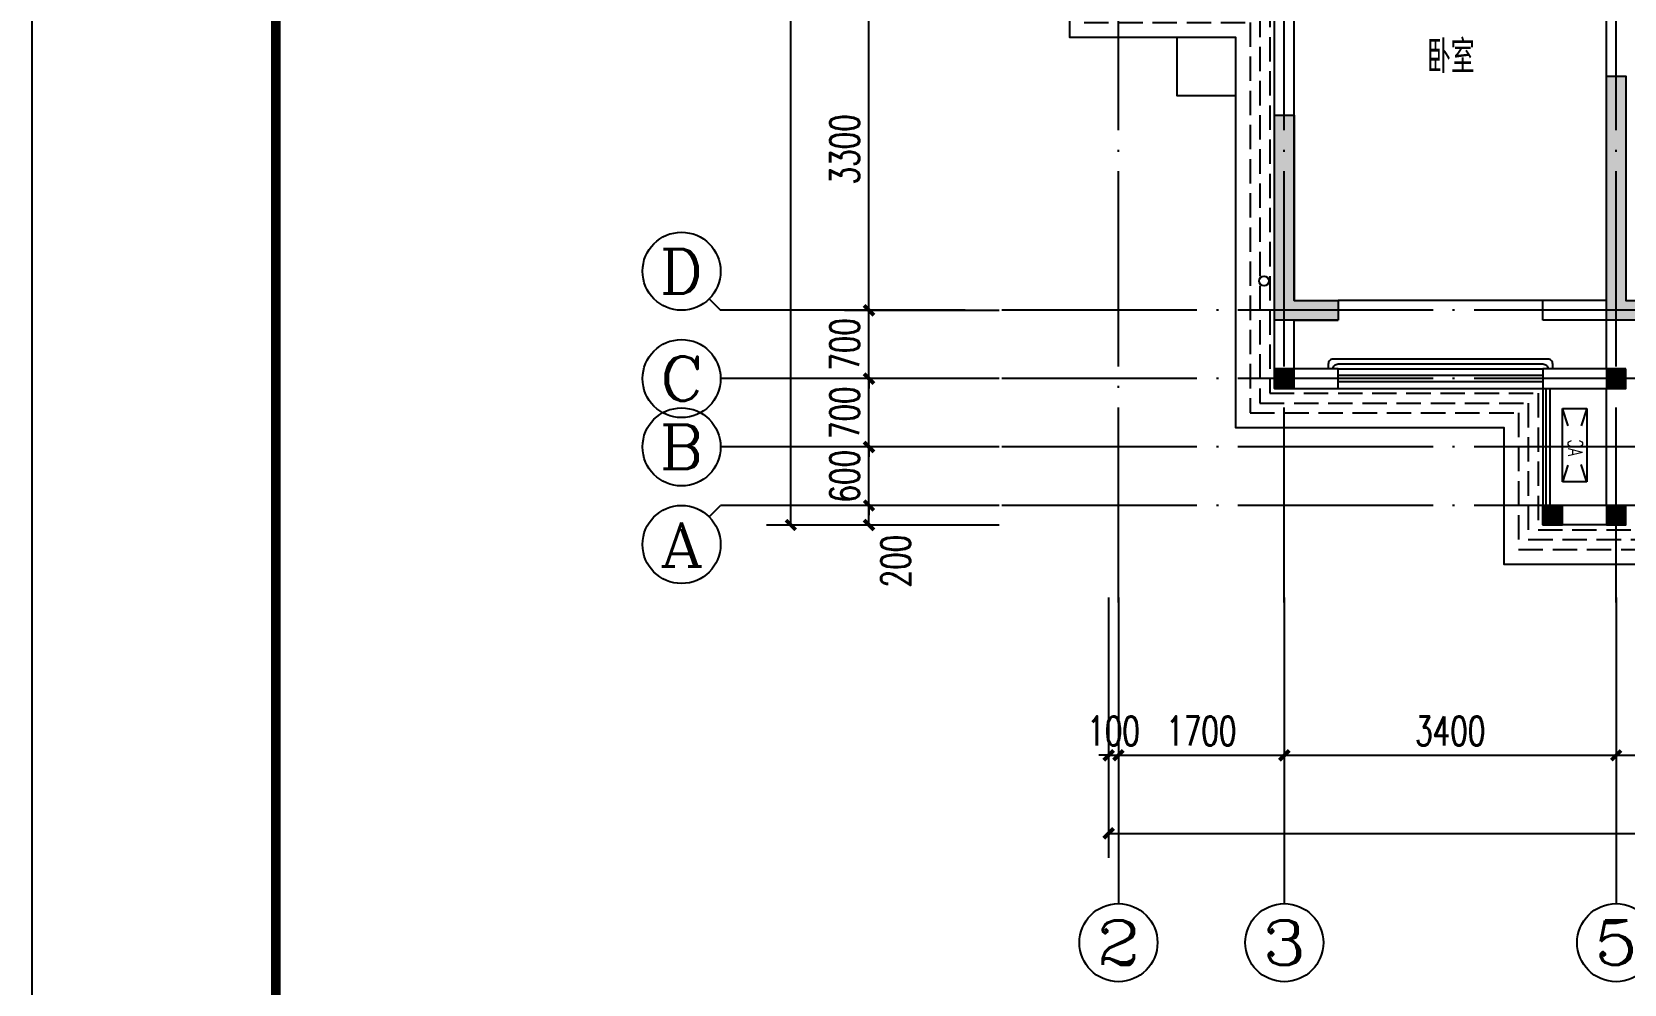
# Model space of a CAD drawing. Extents: x -287580 to -53108, y -522338 to -82629.
# Drawn here: x -265243 to -248927, y -416490 to -406731 of the extents above; entities that cross this region are included whole.
import ezdxf
from ezdxf.enums import TextEntityAlignment as Align

# ---------------------------------------------------------------- set-up
doc = ezdxf.new("R2010")
doc.units = 0
doc.header["$LTSCALE"] = 1000
doc.header["$MEASUREMENT"] = 0
doc.linetypes.add('DASH', pattern=[0.35, 0.25, -0.1])
doc.linetypes.add('DOTE', pattern=[2.42, 2, -0.2, 0.02, -0.2])
for name, color, linetype in [('AXIS', 3, 'Continuous'), ('AXIS_TEXT', 7, 'Continuous'), ('DOTE', 99, 'Continuous'), ('kan', 146, 'Continuous'), ('KTIAO', 124, 'Continuous'), ('PUB_TEXT', 7, 'Continuous'), ('PUB_TITLE', 146, 'Continuous'), ('WALL', 9, 'Continuous'), ('WINDOW', 99, 'Continuous'), ('填充', 8, 'Continuous'), ('屋面', 139, 'Continuous'), ('平面看线', 144, 'Continuous'), ('栏杆', 169, 'Continuous'), ('表格', 157, 'Continuous')]:
    doc.layers.add(name, color=color, linetype=linetype)
doc.layers.add('RENDERING', color=125, linetype='Continuous', lineweight=13)
doc.styles.add('_ROMANC', font='romanc__.ttf', dxfattribs={"width": 0.700005})
doc.styles.add('_TCH_AXIS', font='COMPLEX', dxfattribs={"bigfont": 'GBCBIG'})
doc.styles.add('_TCH_DIM_T3', font='SIMPLEX', dxfattribs={"width": 0.705882, "bigfont": 'GBCBIG'})
doc.styles.add('COMPLEX', font='COMPLEX')
doc.styles.add('DIM_FONT', font='simplex_.ttf', dxfattribs={"width": 0.7, "bigfont": 'GBCBIG'})
doc.styles.get("Standard").update_dxf_attribs({"font": 'gbenor.shx', "bigfont": 'gbcbig.shx'})
doc.dimstyles.new('_TCH_ARCH&&100', dxfattribs={"dimtxt": 297.5, "dimasz": 100, "dimexe": 250, "dimexo": 300, "dimgap": 100, "dimtad": 1, "dimdec": 0, "dimzin": 0, "dimdsep": 46, "dimtxsty": '_TCH_DIM_T3', "dimblk": 'ARCHTICK', "dimcen": 0.09, "dimclrt": 7, "dimazin": 2, "dimtfac": 1, "dimtdec": 0, "dimtix": 1, "dimtmove": 2, "dimatfit": 3, "dimfxl": 0, "dimtolj": 1, "dimtzin": 0, "dimarcsym": 0})

# ---------------------------------------------------------------- blocks, each defined once
blk = doc.blocks.new('90304092557924')
at = {"layer": 'KTIAO', "color": 99}
for p, q in [((-375, 125), (-198, 66)), ((-375, 125), (-375, -125)), ((375, 125), (-375, 125)), ((375, 125), (198, 66)), ((375, -125), (375, 125)), ((-203, -68), (-375, -125)), ((-375, -125), (375, -125)), ((200, -67), (375, -125))]:
    blk.add_line(p, q, dxfattribs=at)
at = {"layer": 'KTIAO', "color": 99, "style": '_ROMANC', "width": 0.7}
blk.add_text('AC', height=148.6, dxfattribs=at).set_placement((-113, -66))
at = {"layer": 'KTIAO', "color": 99, "style": 'DIM_FONT', "oblique": 0, "width": 0.6, "flags": 9}
for tag in ['XSIZE', 'YSIZE']:
    blk.add_attdef(tag, (-375, -125), '', height=0.5, dxfattribs=at)
blk = doc.blocks.new('TRHH')
at = {"color": 6}
blk.add_circle((-252617, -471151), 50, dxfattribs=at)
blk = doc.blocks.new('A$C323E2525')
at = {"layer": '填充'}
for points in [[(20300, 1600), (20500, 1600), (20500, 1400), (20300, 1400)], [(23700, 1600), (23900, 1600), (23900, 1400), (23700, 1400)], [(20300, 200), (20500, 200), (20500, 0), (20300, 0)], [(20950, 200), (21150, 200), (21150, 0), (20950, 0)]]:
    blk.add_hatch(color=256, dxfattribs=at).paths.add_polyline_path(points)
at = {"color": 6}
for points in [[(20300, 1600), (20500, 1600), (20500, 1400), (20300, 1400)], [(23700, 1600), (23900, 1600), (23900, 1400), (23700, 1400)], [(20300, 200), (20500, 200), (20500, 0), (20300, 0)], [(20950, 200), (21150, 200), (21150, 0), (20950, 0)]]:
    blk.add_lwpolyline(points, close=True, dxfattribs=at)
blk = doc.blocks.new('A$C17F555B1')
at = {"layer": '填充'}
h = blk.add_hatch(color=256, dxfattribs=at)
h.dxf.hatch_style = 1
h.paths.add_polyline_path([(55300, 3700), (55300, 3300), (55700, 3300), (55700, 3700)])
h.paths.add_polyline_path([(30100, 3700), (30100, 3300), (30500, 3300), (30500, 3700)])
h.paths.add_polyline_path([(25600, 3300), (25600, 3700), (25200, 3700), (25200, 3300)])
h.paths.add_polyline_path([(400, 3300), (400, 3700), (0, 3700), (0, 3300)])
h.paths.add_polyline_path([(45350, 10300), (45350, 8200), (45150, 8200), (45150, 10500), (45700, 10500), (45700, 10300)])
h.paths.add_polyline_path([(10550, 10500), (10550, 8200), (10350, 8200), (10350, 10300), (10000, 10300), (10000, 10500)])
h.paths.add_polyline_path([(5600, 0), (5100, 0), (5100, 2500), (5300, 2500), (5300, 200), (5600, 200)])
h.paths.add_polyline_path([(20500, 0), (20000, 0), (20000, 200), (20300, 200), (20300, 2500), (20500, 2500)])
h.paths.add_polyline_path([(35700, 0), (35200, 0), (35200, 2500), (35400, 2500), (35400, 200), (35700, 200)])
h.paths.add_polyline_path([(50600, 0), (50100, 0), (50100, 200), (50400, 200), (50400, 2500), (50600, 2500)])
h.paths.add_polyline_path([(54000, 0), (53350, 0), (53350, 200), (53800, 200), (53800, 2100), (54000, 2100)])
h.paths.add_polyline_path([(32450, 0), (31800, 0), (31800, 2100), (32000, 2100), (32000, 200), (32450, 200)])
h.paths.add_polyline_path([(23900, 0), (23250, 0), (23250, 200), (23700, 200), (23700, 2100), (23900, 2100)])
h.paths.add_polyline_path([(2350, 0), (1700, 0), (1700, 2100), (1900, 2100), (1900, 200), (2350, 200)])
h.paths.add_polyline_path([(50600, 9800), (50600, 6700), (51150, 6700), (51150, 6500), (50400, 6500), (50400, 9800), (50400, 10300), (50100, 10300), (50100, 10500), (50600, 10500), (50600, 10000), (50950, 10000), (50950, 9800)])
h.paths.add_polyline_path([(35400, 10300), (35400, 9800), (35400, 6500), (34650, 6500), (34650, 6700), (35200, 6700), (35200, 9800), (34850, 9800), (34850, 10000), (35200, 10000), (35200, 10500), (35700, 10500), (35700, 10300)])
h.paths.add_polyline_path([(20500, 10500), (20500, 10000), (20850, 10000), (20850, 9800), (20500, 9800), (20500, 6700), (21050, 6700), (21050, 6500), (20300, 6500), (20300, 9800), (20300, 10300), (20000, 10300), (20000, 10500)])
h.paths.add_polyline_path([(5300, 9800), (5300, 6500), (4550, 6500), (4550, 6700), (5100, 6700), (5100, 9800), (4750, 9800), (4750, 10000), (5100, 10000), (5100, 10500), (5600, 10500), (5600, 10300), (5300, 10300)])
h.paths.add_polyline_path([(15050, 10300), (13250, 10300), (13250, 8900), (13050, 8900), (13050, 10500), (15250, 10500), (15250, 9900), (15050, 9900)])
h.paths.add_polyline_path([(40650, 10300), (40650, 9900), (40450, 9900), (40450, 10500), (42650, 10500), (42650, 8900), (42450, 8900), (42450, 10300)])
h.paths.add_polyline_path([(39900, 1900), (39900, 1000), (40400, 1000), (40400, 800), (39900, 800), (39900, 0), (39300, 0), (39300, 200), (39700, 200), (39700, 1000), (39700, 1900)])
h.paths.add_polyline_path([(46100, 1900), (46100, 1000), (46100, 200), (46500, 200), (46500, 0), (45900, 0), (45900, 800), (45400, 800), (45400, 1000), (45900, 1000), (45900, 1900)])
h.paths.add_polyline_path([(40650, 5400), (40650, 5100), (41300, 5100), (41300, 4100), (41100, 4100), (41100, 4900), (40450, 4900), (39900, 4900), (39900, 4800), (39700, 4800), (39700, 5100), (40450, 5100), (40450, 5400)])
h.paths.add_polyline_path([(45350, 5400), (45350, 5100), (46100, 5100), (46100, 4800), (45900, 4800), (45900, 4900), (45350, 4900), (44700, 4900), (44700, 4100), (44500, 4100), (44500, 5100), (45150, 5100), (45150, 5400)])
h.paths.add_polyline_path([(30750, 9800), (30300, 9800), (30300, 6700), (30700, 6700), (30700, 6500), (30100, 6500), (30100, 10000), (30750, 10000)])
h.paths.add_polyline_path([(55700, 10000), (55700, 6500), (55100, 6500), (55100, 6700), (55500, 6700), (55500, 9800), (55050, 9800), (55050, 10000)])
h.paths.add_polyline_path([(16000, 1900), (16000, 1000), (16000, 200), (16400, 200), (16400, 0), (15800, 0), (15800, 800), (15300, 800), (15300, 1000), (15800, 1000), (15800, 1900)])
h.paths.add_polyline_path([(9800, 1900), (9800, 1000), (10300, 1000), (10300, 800), (9800, 800), (9800, 0), (9200, 0), (9200, 200), (9600, 200), (9600, 1000), (9600, 1900)])
h.paths.add_polyline_path([(15250, 5400), (15250, 5100), (16000, 5100), (16000, 4800), (15800, 4800), (15800, 4900), (15250, 4900), (14600, 4900), (14600, 4100), (14400, 4100), (14400, 5100), (15050, 5100), (15050, 5400)])
h.paths.add_polyline_path([(10550, 5400), (10550, 5100), (11200, 5100), (11200, 4100), (11000, 4100), (11000, 4900), (10350, 4900), (9800, 4900), (9800, 4800), (9600, 4800), (9600, 5100), (10350, 5100), (10350, 5400)])
h.paths.add_polyline_path([(25400, 9800), (24950, 9800), (24950, 10000), (25600, 10000), (25600, 6500), (25000, 6500), (25000, 6700), (25400, 6700)])
h.paths.add_polyline_path([(200, 9800), (200, 6700), (600, 6700), (600, 6500), (0, 6500), (0, 10000), (650, 10000), (650, 9800)])
at = {"color": 3}
for points in [[(5600, 0), (5100, 0), (5100, 2500), (5300, 2500), (5300, 200), (5600, 200)], [(2350, 0), (1700, 0), (1700, 2100), (1900, 2100), (1900, 200), (2350, 200)]]:
    blk.add_lwpolyline(points, close=True, dxfattribs=at)
blk = doc.blocks.new('_ArchTick')
at = {"color": 0, "linetype": 'ByBlock', "const_width": 0.4}
blk.add_lwpolyline([(-0.5, -0.5), (0.5, 0.5)], dxfattribs=at)
blk = doc.blocks.new('*D371')
at = {"layer": 'AXIS', "color": 0, "lineweight": -2}
for p, q in [((-254209, -412527), (-254209, -414395)), ((-254109, -412527), (-254109, -414395)), ((-254209, -414145), (-254309, -414145)), ((-254209, -414145), (-254109, -414145)), ((-254109, -414145), (-254009, -414145))]:
    blk.add_line(p, q, dxfattribs=at)
at = {"layer": 'Defpoints', "color": 0}
for p in [(-254209, -412227), (-254109, -412227), (-254109, -414145)]:
    blk.add_point(p, dxfattribs=at)
at = {"layer": 'AXIS', "color": 0, "lineweight": -2, "xscale": 100, "yscale": 100, "zscale": 100}
blk.add_blockref('_ArchTick', (-254209, -414145), dxfattribs=at)
at = {"layer": 'AXIS', "color": 0, "lineweight": -2, "xscale": 100, "yscale": 100, "zscale": 100, "rotation": 180}
blk.add_blockref('_ArchTick', (-254109, -414145), dxfattribs=at)
at = {"layer": 'AXIS', "color": 7, "insert": (-254159, -413896), "char_height": 297.5, "attachment_point": 5, "style": '_TCH_DIM_T3'}
blk.add_mtext('\\A1;100', dxfattribs=at)
blk = doc.blocks.new('*D372')
at = {"layer": 'AXIS', "color": 0, "lineweight": -2}
for p, q in [((-254109, -412527), (-254109, -414395)), ((-252409, -412527), (-252409, -414395)), ((-254109, -414145), (-252409, -414145))]:
    blk.add_line(p, q, dxfattribs=at)
at = {"layer": 'Defpoints', "color": 0}
for p in [(-254109, -412227), (-252409, -412227), (-252409, -414145)]:
    blk.add_point(p, dxfattribs=at)
at = {"layer": 'AXIS', "color": 0, "lineweight": -2, "xscale": 100, "yscale": 100, "zscale": 100, "rotation": 180}
blk.add_blockref('_ArchTick', (-254109, -414145), dxfattribs=at)
at = {"layer": 'AXIS', "color": 0, "lineweight": -2, "xscale": 100, "yscale": 100, "zscale": 100}
blk.add_blockref('_ArchTick', (-252409, -414145), dxfattribs=at)
at = {"layer": 'AXIS', "color": 7, "insert": (-253259, -413896), "char_height": 297.5, "attachment_point": 5, "style": '_TCH_DIM_T3'}
blk.add_mtext('\\A1;1700', dxfattribs=at)
blk = doc.blocks.new('*D373')
at = {"layer": 'AXIS', "color": 0, "lineweight": -2}
for p, q in [((-252409, -412527), (-252409, -414395)), ((-249009, -412527), (-249009, -414395)), ((-252409, -414145), (-249009, -414145))]:
    blk.add_line(p, q, dxfattribs=at)
at = {"layer": 'Defpoints', "color": 0}
for p in [(-252409, -412227), (-249009, -412227), (-249009, -414145)]:
    blk.add_point(p, dxfattribs=at)
at = {"layer": 'AXIS', "color": 0, "lineweight": -2, "xscale": 100, "yscale": 100, "zscale": 100, "rotation": 180}
blk.add_blockref('_ArchTick', (-252409, -414145), dxfattribs=at)
at = {"layer": 'AXIS', "color": 0, "lineweight": -2, "xscale": 100, "yscale": 100, "zscale": 100}
blk.add_blockref('_ArchTick', (-249009, -414145), dxfattribs=at)
at = {"layer": 'AXIS', "color": 7, "insert": (-250709, -413896), "char_height": 297.5, "attachment_point": 5, "style": '_TCH_DIM_T3'}
blk.add_mtext('\\A1;3400', dxfattribs=at)
blk = doc.blocks.new('*D374')
at = {"layer": 'AXIS', "color": 0, "lineweight": -2}
for p, q in [((-249009, -412527), (-249009, -414395)), ((-244509, -412527), (-244509, -414395)), ((-249009, -414145), (-244509, -414145))]:
    blk.add_line(p, q, dxfattribs=at)
at = {"layer": 'Defpoints', "color": 0}
for p in [(-249009, -412227), (-244509, -412227), (-244509, -414145)]:
    blk.add_point(p, dxfattribs=at)
at = {"layer": 'AXIS', "color": 0, "lineweight": -2, "xscale": 100, "yscale": 100, "zscale": 100, "rotation": 180}
blk.add_blockref('_ArchTick', (-249009, -414145), dxfattribs=at)
at = {"layer": 'AXIS', "color": 0, "lineweight": -2, "xscale": 100, "yscale": 100, "zscale": 100}
blk.add_blockref('_ArchTick', (-244509, -414145), dxfattribs=at)
at = {"layer": 'AXIS', "color": 7, "insert": (-246759, -413896), "char_height": 297.5, "attachment_point": 5, "style": '_TCH_DIM_T3'}
blk.add_mtext('\\A1;4500', dxfattribs=at)
blk = doc.blocks.new('*D390')
at = {"layer": 'AXIS', "color": 0, "lineweight": -2}
for p, q in [((-254209, -412527), (-254209, -415195)), ((-198509, -412527), (-198509, -415195)), ((-254209, -414945), (-198509, -414945))]:
    blk.add_line(p, q, dxfattribs=at)
at = {"layer": 'Defpoints', "color": 0}
for p in [(-254209, -412227), (-198509, -412227), (-198509, -414945)]:
    blk.add_point(p, dxfattribs=at)
at = {"layer": 'AXIS', "color": 0, "lineweight": -2, "xscale": 100, "yscale": 100, "zscale": 100, "rotation": 180}
blk.add_blockref('_ArchTick', (-254209, -414945), dxfattribs=at)
at = {"layer": 'AXIS', "color": 0, "lineweight": -2, "xscale": 100, "yscale": 100, "zscale": 100}
blk.add_blockref('_ArchTick', (-198509, -414945), dxfattribs=at)
at = {"layer": 'AXIS', "color": 7, "insert": (-226359, -414696), "char_height": 297.5, "attachment_point": 5, "style": '_TCH_DIM_T3'}
blk.add_mtext('\\A1;55700', dxfattribs=at)
blk = doc.blocks.new('*D473')
at = {"layer": 'AXIS', "color": 0, "lineweight": -2}
for p, q in [((-255332, -411585), (-256915, -411585)), ((-256665, -411785), (-256665, -411585)), ((-255332, -411785), (-256915, -411785))]:
    blk.add_line(p, q, dxfattribs=at)
at = {"layer": 'Defpoints', "color": 0}
for p in [(-256665, -411585), (-255032, -411585), (-255032, -411785)]:
    blk.add_point(p, dxfattribs=at)
at = {"layer": 'AXIS', "color": 0, "lineweight": -2, "xscale": 100, "yscale": 100, "zscale": 100}
for p, rotation in [((-256665, -411585), 90), ((-256665, -411785), 270)]:
    blk.add_blockref('_ArchTick', p, dxfattribs=dict(at, rotation=rotation))
at = {"layer": 'AXIS', "color": 7, "insert": (-256390, -412155), "char_height": 297.5, "attachment_point": 5, "rotation": 90, "style": '_TCH_DIM_T3'}
blk.add_mtext('\\A1;200', dxfattribs=at)
blk = doc.blocks.new('*D474')
at = {"layer": 'AXIS', "color": 0, "lineweight": -2}
for p, q in [((-255332, -410985), (-256915, -410985)), ((-256665, -410985), (-256665, -410885)), ((-256665, -411585), (-256665, -410985)), ((-255332, -411585), (-256915, -411585)), ((-256665, -411585), (-256665, -411685))]:
    blk.add_line(p, q, dxfattribs=at)
at = {"layer": 'Defpoints', "color": 0}
for p in [(-256665, -410985), (-255032, -410985), (-255032, -411585)]:
    blk.add_point(p, dxfattribs=at)
at = {"layer": 'AXIS', "color": 0, "lineweight": -2, "xscale": 100, "yscale": 100, "zscale": 100}
for p, rotation in [((-256665, -410985), 270), ((-256665, -411585), 90)]:
    blk.add_blockref('_ArchTick', p, dxfattribs=dict(at, rotation=rotation))
at = {"layer": 'AXIS', "color": 7, "insert": (-256914, -411285), "char_height": 297.5, "attachment_point": 5, "rotation": 90, "style": '_TCH_DIM_T3'}
blk.add_mtext('\\A1;600', dxfattribs=at)
blk = doc.blocks.new('*D475')
at = {"layer": 'AXIS', "color": 0, "lineweight": -2}
for p, q in [((-255332, -410285), (-256915, -410285)), ((-256665, -410285), (-256665, -410185)), ((-256665, -410985), (-256665, -410285)), ((-255332, -410985), (-256915, -410985)), ((-256665, -410985), (-256665, -411085))]:
    blk.add_line(p, q, dxfattribs=at)
at = {"layer": 'Defpoints', "color": 0}
for p in [(-256665, -410285), (-255032, -410285), (-255032, -410985)]:
    blk.add_point(p, dxfattribs=at)
at = {"layer": 'AXIS', "color": 0, "lineweight": -2, "xscale": 100, "yscale": 100, "zscale": 100}
for p, rotation in [((-256665, -410285), 270), ((-256665, -410985), 90)]:
    blk.add_blockref('_ArchTick', p, dxfattribs=dict(at, rotation=rotation))
at = {"layer": 'AXIS', "color": 7, "insert": (-256914, -410635), "char_height": 297.5, "attachment_point": 5, "rotation": 90, "style": '_TCH_DIM_T3'}
blk.add_mtext('\\A1;700', dxfattribs=at)
blk = doc.blocks.new('*D476')
at = {"layer": 'AXIS', "color": 0, "lineweight": -2}
for p, q in [((-256665, -409585), (-256665, -409485)), ((-255332, -409585), (-256915, -409585)), ((-256665, -410285), (-256665, -409585)), ((-255332, -410285), (-256915, -410285)), ((-256665, -410285), (-256665, -410385))]:
    blk.add_line(p, q, dxfattribs=at)
at = {"layer": 'Defpoints', "color": 0}
for p in [(-256665, -409585), (-255032, -409585), (-255032, -410285)]:
    blk.add_point(p, dxfattribs=at)
at = {"layer": 'AXIS', "color": 0, "lineweight": -2, "xscale": 100, "yscale": 100, "zscale": 100}
for p, rotation in [((-256665, -409585), 270), ((-256665, -410285), 90)]:
    blk.add_blockref('_ArchTick', p, dxfattribs=dict(at, rotation=rotation))
at = {"layer": 'AXIS', "color": 7, "insert": (-256914, -409935), "char_height": 297.5, "attachment_point": 5, "rotation": 90, "style": '_TCH_DIM_T3'}
blk.add_mtext('\\A1;700', dxfattribs=at)
blk = doc.blocks.new('*D477')
at = {"layer": 'AXIS', "color": 0, "lineweight": -2}
for p, q in [((-255332, -406285), (-256915, -406285)), ((-256665, -409585), (-256665, -406285)), ((-255332, -409585), (-256915, -409585))]:
    blk.add_line(p, q, dxfattribs=at)
at = {"layer": 'Defpoints', "color": 0}
for p in [(-256665, -406285), (-255032, -406285), (-255032, -409585)]:
    blk.add_point(p, dxfattribs=at)
at = {"layer": 'AXIS', "color": 0, "lineweight": -2, "xscale": 100, "yscale": 100, "zscale": 100}
for p, rotation in [((-256665, -406285), 90), ((-256665, -409585), 270)]:
    blk.add_blockref('_ArchTick', p, dxfattribs=dict(at, rotation=rotation))
at = {"layer": 'AXIS', "color": 7, "insert": (-256914, -407935), "char_height": 297.5, "attachment_point": 5, "rotation": 90, "style": '_TCH_DIM_T3'}
blk.add_mtext('\\A1;3300', dxfattribs=at)
blk = doc.blocks.new('*D486')
at = {"layer": 'AXIS', "color": 0, "lineweight": -2}
for p, q in [((-255332, -395585), (-257715, -395585)), ((-257465, -411785), (-257465, -395585)), ((-255332, -411785), (-257715, -411785))]:
    blk.add_line(p, q, dxfattribs=at)
at = {"layer": 'Defpoints', "color": 0}
for p in [(-257465, -395585), (-255032, -395585), (-255032, -411785)]:
    blk.add_point(p, dxfattribs=at)
at = {"layer": 'AXIS', "color": 0, "lineweight": -2, "xscale": 100, "yscale": 100, "zscale": 100}
for p, rotation in [((-257465, -395585), 90), ((-257465, -411785), 270)]:
    blk.add_blockref('_ArchTick', p, dxfattribs=dict(at, rotation=rotation))
at = {"layer": 'AXIS', "color": 7, "insert": (-257714, -403685), "char_height": 297.5, "attachment_point": 5, "rotation": 90, "style": '_TCH_DIM_T3'}
blk.add_mtext('\\A1;16200', dxfattribs=at)
blk = doc.blocks.new('$WINLIB2D$00000001')
at = {"color": 0}
for points in [[(-0.5, 0.5), (-0.5, -0.5)], [(-0.5, 0.5), (0.5, 0.5)], [(0.5, -0.5), (0.5, 0.5)], [(0.5, 0.1667), (-0.5, 0.1667)], [(0.5, -0.1667), (-0.5, -0.1667)], [(-0.5, -0.5), (0.5, -0.5)]]:
    blk.add_lwpolyline(points, dxfattribs=at)
blk = doc.blocks.new('_AXISO')
blk.add_circle((0, 0), 0.5)
at = {"layer": 'AXIS_TEXT', "style": 'COMPLEX', "width": 1.041667}
blk.add_attdef('A', text='', height=0.56, dxfattribs=at).set_placement((-0.25, -0.28), (0.25, -0.28), align=Align.FIT)

msp = doc.modelspace()

# ---------------------------------------------------------------- linework, layer by layer
at = {"layer": 'AXIS'}
for p, q in [((-258302.1, -409467.4), (-258184.9, -409584.6)), ((-255679.3, -409584.6), (-258184.9, -409584.6)), ((-255679.3, -410284.6), (-258184.9, -410284.6)), ((-255679.3, -410984.6), (-258184.9, -410984.6)), ((-258302.1, -411701.7), (-258184.9, -411584.6)), ((-255679.3, -411584.6), (-258184.9, -411584.6)), ((-254108.8, -414222.9), (-254108.8, -415665)), ((-252408.8, -414222.9), (-252408.8, -415665)), ((-249008.8, -414222.9), (-249008.8, -415665))]:
    msp.add_line(p, q, dxfattribs=at)
at = {"layer": 'DOTE', "linetype": 'DOTE'}
for p, q in [((-254108.8, -412579), (-254108.8, -391462)), ((-249008.8, -412579), (-249008.8, -391462)), ((-252408.8, -412579), (-252408.8, -403084.6)), ((-197644.8, -409584.6), (-255504.5, -409584.6)), ((-197644.8, -410284.6), (-255504.5, -410284.6)), ((-197644.8, -410984.6, 0), (-255504.5, -410984.6, 0)), ((-197644.8, -411584.6, 0), (-255504.5, -411584.6, 0))]:
    msp.add_line(p, q, dxfattribs=at)
at = {"layer": 'kan'}
msp.add_line((-249758.8, -410384.6), (-249758.8, -411584.6), dxfattribs=at)
at = {"layer": 'PUB_TITLE'}
msp.add_lwpolyline([(-265242.7, -446215.5), (-181142.7, -446215.5), (-181142.7, -386815.5), (-265242.7, -386815.5)], close=True, dxfattribs=at)
at = {"layer": 'PUB_TITLE', "const_width": 100}
msp.add_lwpolyline([(-262742.7, -445215.5), (-182142.7, -445215.5), (-182142.7, -387815.5), (-262742.7, -387815.5)], close=True, dxfattribs=at)
at = {"layer": 'WALL'}
for p, q in [((-249108.8, -409484.6), (-249108.8, -404384.6)), ((-252508.8, -409584.6), (-252508.8, -406384.6)), ((-252308.8, -409484.6), (-252308.8, -406284.6)), ((-252308.8, -409484.6), (-251858.8, -409484.6)), ((-251858.8, -409484.6), (-251858.8, -409684.6)), ((-249108.8, -409484.6), (-249758.8, -409484.6)), ((-249758.8, -409684.6), (-249758.8, -409484.6)), ((-252508.8, -410384.6), (-252508.8, -409584.6)), ((-252308.8, -410184.6), (-252308.8, -409684.6)), ((-252308.8, -409684.6), (-251858.8, -409684.6)), ((-249108.8, -409684.6), (-249758.8, -409684.6)), ((-249108.8, -410184.6), (-249108.8, -409684.6)), ((-251858.8, -410184.6), (-252308.8, -410184.6)), ((-251858.8, -410384.6), (-251858.8, -410184.6)), ((-249108.8, -410184.6), (-249758.8, -410184.6)), ((-249758.8, -410184.6), (-249758.8, -410384.6)), ((-252508.8, -410384.6), (-251858.8, -410384.6)), ((-249758.8, -410384.6), (-249108.8, -410384.6)), ((-249108.8, -411584.6), (-249108.8, -410384.6)), ((-249108.8, -411584.6), (-249758.8, -411584.6)), ((-249758.8, -411784.6), (-249758.8, -411584.6)), ((-248908.8, -411784.6), (-249758.8, -411784.6))]:
    msp.add_line(p, q, dxfattribs=at)
at = {"layer": 'WINDOW'}
msp.add_line((-249758.8, -409484.6), (-251858.8, -409484.6), dxfattribs=at)
at = {"layer": '屋面', "color": 99}
msp.add_lwpolyline([(-245708.8, -395184.6), (-245708.8, -396884.6), (-249508.8, -396884.6), (-249508.8, -398484.6), (-254608.8, -398484.6), (-254608.8, -406784.6), (-252908.8, -406784.6), (-252908.8, -410784.6), (-250158.8, -410784.6), (-250158.8, -412184.6), (-243308.8, -412184.6), (-243308.8, -410084.6), (-239508.8, -410084.6), (-239508.8, -412184.6), (-232658.8, -412184.6), (-232658.8, -410784.6), (-229908.8, -410784.6), (-229908.8, -406784.6), (-228208.8, -406784.6), (-228208.8, -398484.6), (-233308.8, -398484.6), (-233308.8, -396884.6), (-237108.8, -396884.6), (-237108.8, -395184.6)], close=True, dxfattribs=at)
at = {"layer": '屋面', "color": 99, "linetype": 'DASH'}
for points in [[(-245558.8, -395334.6), (-245558.8, -397034.6), (-249358.8, -397034.6), (-249358.8, -398634.6), (-254458.8, -398634.6), (-254458.8, -406634.6), (-252758.8, -406634.6), (-252758.8, -410634.6), (-250008.8, -410634.6), (-250008.8, -412034.6), (-243458.8, -412034.6), (-243458.8, -409934.6), (-239358.8, -409934.6), (-239358.8, -412034.6), (-232808.8, -412034.6), (-232808.8, -410634.6), (-230058.8, -410634.6), (-230058.8, -406634.6), (-228358.8, -406634.6), (-228358.8, -398634.6), (-233458.8, -398634.6), (-233458.8, -397034.6), (-237258.8, -397034.6), (-237258.8, -395334.6)], [(-245458.8, -395434.6), (-245458.8, -397134.6), (-249258.8, -397134.6), (-249258.8, -398734.6), (-254358.8, -398734.6), (-254358.8, -406534.6), (-252658.8, -406534.6), (-252658.8, -410534.6), (-249908.8, -410534.6), (-249908.8, -411934.6), (-243558.8, -411934.6), (-243558.8, -409834.6), (-239258.8, -409834.6), (-239258.8, -411934.6), (-232908.8, -411934.6), (-232908.8, -410534.6), (-230158.8, -410534.6), (-230158.8, -406534.6), (-228458.8, -406534.6), (-228458.8, -398734.6), (-233558.8, -398734.6), (-233558.8, -397134.6), (-237358.8, -397134.6), (-237358.8, -395434.6)], [(-245358.8, -395534.6), (-245358.8, -397234.6), (-249158.8, -397234.6), (-249158.8, -398834.6), (-254258.8, -398834.6), (-254258.8, -406434.6), (-252558.8, -406434.6), (-252558.8, -410434.6), (-249808.8, -410434.6), (-249808.8, -411834.6), (-243658.8, -411834.6), (-243658.8, -409734.6), (-239158.8, -409734.6), (-239158.8, -411834.6), (-233008.8, -411834.6), (-233008.8, -410434.6), (-230258.8, -410434.6), (-230258.8, -406434.6), (-228558.8, -406434.6), (-228558.8, -398834.6), (-233658.8, -398834.6), (-233658.8, -397234.6), (-237458.8, -397234.6), (-237458.8, -395534.6)]]:
    msp.add_lwpolyline(points, close=True, dxfattribs=at)
at = {"layer": '平面看线'}
msp.add_lwpolyline([(-253508.8, -406784.6), (-253508.8, -407384.6), (-252908.8, -407384.6)], dxfattribs=at)
at = {"layer": '栏杆'}
for p, q in [((-249728.8, -410384.6), (-249728.8, -411584.6)), ((-249688.8, -410384.6), (-249688.8, -411584.6))]:
    msp.add_line(p, q, dxfattribs=at)
for points in [[(-249658.8, -410184.6), (-249658.8, -410134.6, 0.4142136), (-249708.8, -410084.6), (-251908.8, -410084.6, 0.4142136), (-251958.8, -410134.6), (-251958.8, -410184.6)], [(-251908.8, -410184.6), (-251908.8, -410184.6, -0.4142136), (-251858.8, -410134.6), (-249758.8, -410134.6, -0.4142136), (-249708.8, -410184.6), (-249708.8, -410184.6)]]:
    msp.add_lwpolyline(points, format="xyb", dxfattribs=at)

# ---------------------------------------------------------------- block references
at = {"color": 99}
msp.add_blockref('TRHH', (0, 61866.3), dxfattribs=at)
at = {"layer": 'AXIS'}
ref = msp.add_blockref('_AXISO', (-258584.9, -409184.6), dxfattribs=dict(at, xscale=800, yscale=800, zscale=800))
ref.add_attrib('A', 'D', dxfattribs={"layer": 'AXIS_TEXT', "height": 452.5, "style": '_TCH_AXIS', "width": 1.235294}).set_placement((-258811.2, -409410.8), (-258358.7, -409410.8), align=Align.FIT)
ref = msp.add_blockref('_AXISO', (-258584.9, -410284.6), dxfattribs=dict(at, xscale=800, yscale=800, zscale=800))
ref.add_attrib('A', 'C', dxfattribs={"layer": 'AXIS_TEXT', "height": 452.5, "style": '_TCH_AXIS', "width": 1.4}).set_placement((-258811.2, -410510.8), (-258358.7, -410510.8), align=Align.FIT)
ref = msp.add_blockref('_AXISO', (-258584.9, -410984.6), dxfattribs=dict(at, xscale=800, yscale=800, zscale=800))
ref.add_attrib('A', 'B', dxfattribs={"layer": 'AXIS_TEXT', "height": 452.5, "style": '_TCH_AXIS', "width": 1.235294}).set_placement((-258811.2, -411210.8), (-258358.7, -411210.8), align=Align.FIT)
ref = msp.add_blockref('_AXISO', (-258584.9, -411984.6), dxfattribs=dict(at, xscale=800, yscale=800, zscale=800))
ref.add_attrib('A', 'A', dxfattribs={"layer": 'AXIS_TEXT', "height": 452.5, "style": '_TCH_AXIS', "width": 1.166667}).set_placement((-258811.2, -412210.8), (-258358.7, -412210.8), align=Align.FIT)
ref = msp.add_blockref('_AXISO', (-254108.8, -416065), dxfattribs=dict(at, xscale=800, yscale=800, zscale=800))
ref.add_attrib('A', '2', dxfattribs={"layer": 'AXIS_TEXT', "height": 452.5, "style": '_TCH_AXIS', "width": 1.5}).set_placement((-254335.1, -416291.3), (-253882.5, -416291.3), align=Align.FIT)
ref = msp.add_blockref('_AXISO', (-252408.8, -416065), dxfattribs=dict(at, xscale=800, yscale=800, zscale=800))
ref.add_attrib('A', '3', dxfattribs={"layer": 'AXIS_TEXT', "height": 452.5, "style": '_TCH_AXIS', "width": 1.5}).set_placement((-252635.1, -416291.3), (-252182.5, -416291.3), align=Align.FIT)
ref = msp.add_blockref('_AXISO', (-249008.8, -416065), dxfattribs=dict(at, xscale=800, yscale=800, zscale=800))
ref.add_attrib('A', '5', dxfattribs={"layer": 'AXIS_TEXT', "height": 452.5, "style": '_TCH_AXIS', "width": 1.5}).set_placement((-249235.1, -416291.3), (-248782.5, -416291.3), align=Align.FIT)
at = {"layer": 'RENDERING', "xscale": -1, "rotation": 270}
msp.add_blockref('90304092557924', (-249434.9, -410967.6), dxfattribs=at)
at = {"layer": 'WINDOW', "xscale": 2100, "yscale": -200, "zscale": 2100, "rotation": 359.9999999999843}
msp.add_blockref('$WINLIB2D$00000001', (-250808.8, -410284.6), dxfattribs=at)
at = {"layer": '表格', "xscale": -1}
msp.add_blockref('A$C323E2525', (-228608.8, -411784.6), dxfattribs=at)
at = {"layer": '表格'}
msp.add_blockref('A$C17F555B1', (-254208.8, -409684.6), dxfattribs=at)

# ---------------------------------------------------------------- texts
at = {"layer": 'PUB_TEXT'}
msp.add_text('卧室', height=337.59, dxfattribs=at).set_placement((-250946, -407154, 0))

# ---------------------------------------------------------------- dimensions: what is measured, and where the dimension line sits
at = {"layer": 'AXIS'}
for p1, p2, distance, picture, middle in [((-255032, -411784.6), (-255032, -395584.6), 2432.9, '*D486', (-257713.7, -403684.6)), ((-255032, -409584.6), (-255032, -406284.6), 1632.9, '*D477', (-256913.7, -407934.6)), ((-255032, -410284.6), (-255032, -409584.6), 1632.9, '*D476', (-256913.7, -409934.6)), ((-255032, -410984.6), (-255032, -410284.6), 1632.9, '*D475', (-256913.7, -410634.6)), ((-255032, -411584.6), (-255032, -410984.6), 1632.9, '*D474', (-256913.7, -411284.6)), ((-254208.8, -412227), (-254108.8, -412227), -1918, '*D371', (-254158.8, -413896.3)), ((-254208.8, -412227), (-198508.8, -412227), -2718, '*D390', (-226358.8, -414696.3)), ((-254108.8, -412227), (-252408.8, -412227), -1918, '*D372', (-253258.8, -413896.3)), ((-252408.8, -412227), (-249008.8, -412227), -1918, '*D373', (-250708.8, -413896.3)), ((-249008.8, -412227), (-244508.8, -412227), -1918, '*D374', (-246758.8, -413896.3))]:
    dim = msp.add_aligned_dim(p1=p1, p2=p2, distance=distance, dimstyle='_TCH_ARCH&&100', dxfattribs=at)
    dim.commit()
    dim.dimension.update_dxf_attribs({"geometry": picture, "text_midpoint": middle})
dim = msp.add_linear_dim(base=(-256664.9, -411584.6), p1=(-255032, -411784.6), p2=(-255032, -411584.6), angle=90, dimstyle='_TCH_ARCH&&100', dxfattribs=at)
dim.commit()
dim.dimension.update_dxf_attribs({"geometry": '*D473', "text_midpoint": (-256389.9, -412154.6), "dimtype": 129})

doc.saveas('drawing.dxf')
